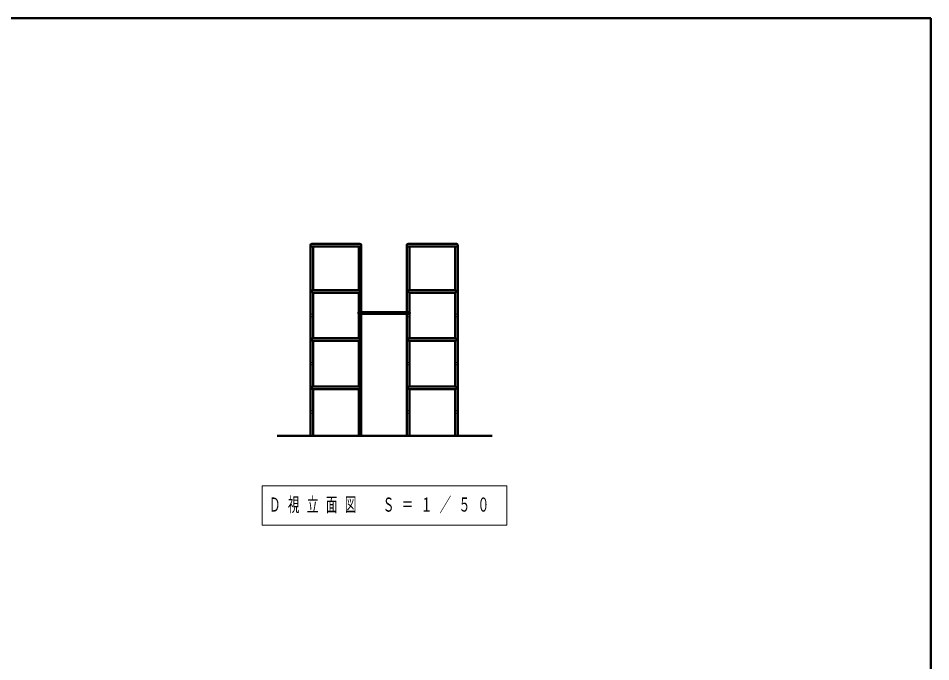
# Model space of a CAD drawing. Units: millimetres on the paper. Extents: x -385 to 0, y -594 to 267.
# Drawn here: x -189.4 to 0, y -163.5 to -30 of the extents above; entities that cross this region are included whole.
import ezdxf

# ---------------------------------------------------------------- set-up
doc = ezdxf.new("R2010")
doc.units = ezdxf.units.MM
doc.linetypes.add('USER1', pattern=[4.5, 2.5, -2])
doc.layers.add('LY_1', color=7, linetype='Continuous', lineweight=13)
doc.styles.add('ＭＳ ゴシック', font='')
doc.styles.get('ＭＳ ゴシック').set_extended_font_data('MS Gothic')

msp = doc.modelspace()

# ---------------------------------------------------------------- linework, layer by layer
at = {"layer": 'LY_1', "lineweight": 50}
for p, q in [((0, -30), (-385, -30)), ((0, -297), (0, -30)), ((-135.642, -116.66), (-91.031, -116.66))]:
    msp.add_line(p, q, dxfattribs=at)
at = {"layer": 'LY_1', "color": 140, "lineweight": 50}
for p, q in [((-128.715, -116.66), (-128.715, -77.06)), ((-128.715, -77.332), (-118.171, -77.332)), ((-128.443, -76.788), (-118.443, -76.788)), ((-128.171, -86.388), (-128.171, -77.332)), ((-118.715, -86.388), (-118.715, -77.332)), ((-118.171, -116.66), (-118.171, -77.06)), ((-108.715, -116.66), (-108.715, -77.06)), ((-108.443, -76.788), (-98.443, -76.788)), ((-108.443, -77.332), (-98.443, -77.332)), ((-108.171, -86.388), (-108.171, -77.332)), ((-98.715, -86.388), (-98.715, -77.332)), ((-98.171, -116.66), (-98.171, -77.06)), ((-128.171, -86.388), (-118.715, -86.388)), ((-128.171, -96.388), (-128.171, -86.932)), ((-128.171, -86.932), (-118.715, -86.932)), ((-118.715, -96.388), (-118.715, -86.932)), ((-108.171, -86.388), (-98.715, -86.388)), ((-108.171, -86.932), (-98.715, -86.932)), ((-108.171, -96.388), (-108.171, -86.932)), ((-107.971, -86.388), (-98.915, -86.388)), ((-98.715, -96.388), (-98.715, -86.932)), ((-118.771, -91.242), (-118.771, -91.062)), ((-118.671, -90.962), (-108.215, -90.962)), ((-118.671, -91.342), (-108.215, -91.342)), ((-108.115, -91.242), (-108.115, -91.062)), ((-128.171, -96.388), (-118.715, -96.388)), ((-108.171, -96.388), (-98.715, -96.388)), ((-128.171, -106.388), (-128.171, -96.932)), ((-128.171, -96.932), (-118.715, -96.932)), ((-118.715, -106.388), (-118.715, -96.932)), ((-108.171, -96.932), (-98.715, -96.932)), ((-108.171, -106.388), (-108.171, -96.932)), ((-98.715, -106.388), (-98.715, -96.932)), ((-128.171, -106.388), (-118.715, -106.388)), ((-128.171, -106.932), (-118.715, -106.932)), ((-128.171, -116.66), (-128.171, -106.932)), ((-127.971, -106.388), (-118.915, -106.388)), ((-118.715, -116.66), (-118.715, -106.932)), ((-108.171, -106.388), (-98.715, -106.388)), ((-108.171, -106.932), (-98.715, -106.932)), ((-108.171, -116.66), (-108.171, -106.932)), ((-107.971, -106.388), (-98.915, -106.388)), ((-98.715, -116.66), (-98.715, -106.932))]:
    msp.add_line(p, q, dxfattribs=at)
at = {"layer": 'LY_1'}
for p, q in [((-138.736, -127.002), (-138.736, -135.135)), ((-87.936, -127.002), (-138.736, -127.002)), ((-87.936, -135.135), (-87.936, -127.002)), ((-138.736, -135.135), (-87.936, -135.135))]:
    msp.add_line(p, q, dxfattribs=at)
at = {"layer": 'LY_1', "linetype": 'USER1'}
for centre in [(-128.443, -91.66), (-118.443, -91.66), (-108.443, -91.66), (-98.443, -91.66), (-128.443, -101.66), (-118.443, -101.66), (-108.443, -101.66), (-98.443, -101.66), (-128.443, -111.66), (-118.443, -111.66), (-108.443, -111.66), (-98.443, -111.66)]:
    msp.add_circle(centre, 0.272, dxfattribs=at)
at = {"layer": 'LY_1', "color": 140, "lineweight": 50}
for centre, radius, start, end in [((-128.443, -77.06), 0.272, 90, 270), ((-118.443, -77.06), 0.272, 270, 90), ((-108.443, -77.06), 0.272, 90, 270), ((-98.443, -77.06), 0.272, 270, 90), ((-128.171, -86.66), 0.272, 90, 270), ((-118.715, -86.66), 0.272, 270, 90), ((-108.171, -86.66), 0.272, 90, 270), ((-98.715, -86.66), 0.272, 270, 90), ((-118.671, -91.062), 0.1, 90, 180), ((-118.671, -91.242), 0.1, 180, 270), ((-108.215, -91.062), 0.1, 0, 90), ((-108.215, -91.242), 0.1, 270, 0), ((-128.171, -96.66), 0.272, 90, 270), ((-118.715, -96.66), 0.272, 270, 90), ((-108.171, -96.66), 0.272, 90, 270), ((-98.715, -96.66), 0.272, 270, 90), ((-128.171, -106.66), 0.272, 90, 270), ((-118.715, -106.66), 0.272, 270, 90), ((-108.171, -106.66), 0.272, 90, 270), ((-98.715, -106.66), 0.272, 270, 90)]:
    msp.add_arc(centre, radius, start, end, dxfattribs=at)

# ---------------------------------------------------------------- texts
at = {"layer": 'LY_1', "insert": (-137.336, -131.068), "char_height": 2.933, "attachment_point": 4, "style": 'ＭＳ ゴシック'}
msp.add_mtext('\\T1.64;\\W0.6;Ｄ視立面図\u3000Ｓ＝１／５０', dxfattribs=at)

doc.saveas('drawing.dxf')
